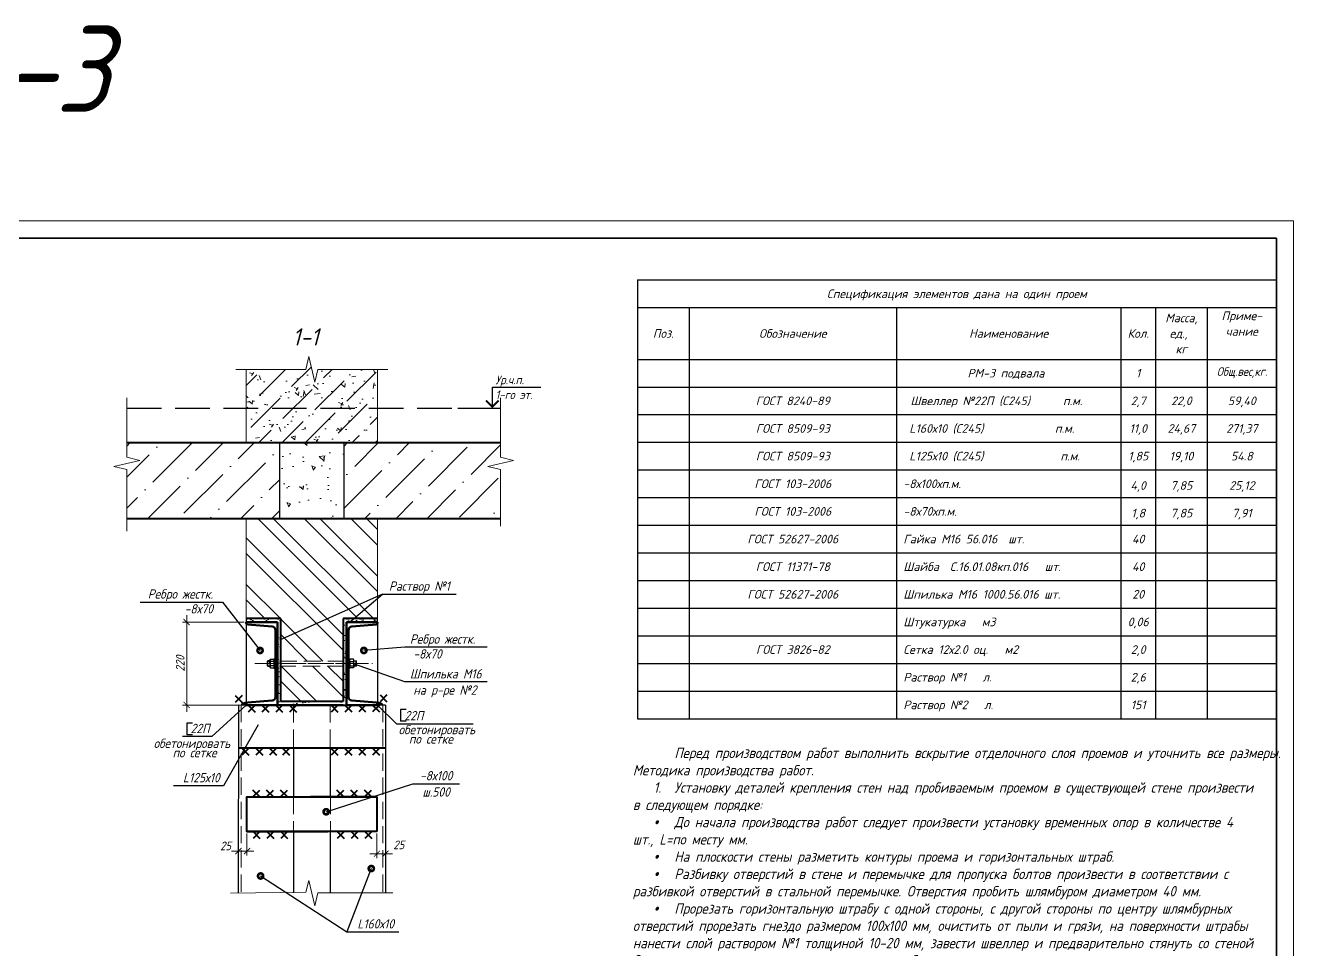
# Model space of a CAD drawing. Header units: millimetres. Extents: x 749182 to 2267578, y 70462 to 311449.
# Drawn here: x 2074485 to 2081824, y 204195 to 209543 of the extents above; entities that cross this region are included whole.
import ezdxf
from ezdxf.enums import TextEntityAlignment as Align

# ---------------------------------------------------------------- set-up
doc = ezdxf.new("R2010")
doc.units = ezdxf.units.MM
for name, pattern in [('GOST2.303 4', [7, 5, -2, 0]), ('ГОСТ 2.303 4', [7, 5, -2, 0]), ('осеваяX2', [4, 2.5, -0.5, 0.5, -0.5])]:
    doc.linetypes.add(name, pattern=pattern)
doc.layers.get('Defpoints').update_dxf_attribs({"color": 255})
for name, color, linetype, lineweight in [('1Стены', 252, 'Continuous', 25), ('Оси', 165, 'осеваяX2', 13), ('Размер', 7, 'Continuous', 13), ('размеры', 7, 'Continuous', 9), ('Стены', 184, 'Continuous', 40), ('штрих', 8, 'Continuous', 5), ('Штрих кирпич', 252, 'Continuous', 9), ('штриховка кирпич', 42, 'Continuous', 5)]:
    doc.layers.add(name, color=color, linetype=linetype, lineweight=lineweight)
for name, color, linetype in [('VPORTS', 7, 'Continuous'), ('металл', 124, 'Continuous'), ('Текст', 7, 'Continuous')]:
    doc.layers.add(name, color=color, linetype=linetype)
doc.styles.add('GOST', font='', dxfattribs={"width": 0.8, "oblique": 10})
doc.styles.add('GOST 2.304_new', font='isocpeur.ttf', dxfattribs={"width": 0.9, "oblique": 15})
doc.styles.add('М2', font='isocpeui.ttf')
doc.styles.get('GOST').set_extended_font_data('GOST type A')
doc.linetypes.add('зигзаг', pattern='A,0.00254,-5.08,[131,ltypeshp.shx,S=5.08,R=0,X=-5.08,Y=0],-10.16,[131,ltypeshp.shx,S=5.08,R=180,X=5.08,Y=0],-5.08', length=20.32254)
doc.dimstyles.new('SPDS', dxfattribs={"dimscale": 25, "dimtxt": 2.5, "dimasz": 1.77, "dimexe": 1.25, "dimexo": 0.625, "dimtad": 1, "dimdec": 0, "dimrnd": 0.001, "dimtxsty": 'GOST 2.304_new', "dimblk": 'ARCHTICK', "dimcen": 2.5, "dimdle": 2, "dimclrt": 256, "dimazin": 2, "dimtfac": 0.75, "dimtdec": 0, "dimtmove": 1, "dimatfit": 3, "dimfxl": 0, "dimtolj": 1, "dimlwd": 9, "dimlwe": 9, "dimarcsym": 0})
pattern_1 = [(37.5, (-41932276.962, -1431073.833), (-0.800015648, 24.470661866), [0, -19.304, 0, -21.59, 0, -20.6375]), (7.5, (-41932276.962, -1431073.833), (22.476164157, 35.841255028), [0, -10.414, 0, -17.399, 0, -6.6675]), (327.5, (-41932292.583, -1431073.833), (39.549618512, 0.071859234), [0, -6.35, 0, -22.86, 0, -29.845]), (317.5, (-41932292.583, -1431073.833), (38.177822624, 11.146466163), [0, -3.175, 0, -14.986, 0, -17.145])]

# ---------------------------------------------------------------- blocks, each defined once
blk = doc.blocks.new('*U713')
at = {"color": 44, "lineweight": 20, "ltscale": 10}
for p, q in [((594, 420), (0, 420)), ((594, 0), (594, 420))]:
    blk.add_line(p, q, dxfattribs=at)
at = {"color": 137, "lineweight": 35, "ltscale": 10}
for p, q in [((589, 415), (20, 415)), ((589, 5), (589, 415))]:
    blk.add_line(p, q, dxfattribs=at)
at = {"color": 44, "lineweight": 13, "style": 'GOST', "oblique": 10, "width": 0.8}
for tag in ['ФОРМАТВЕРТ', 'ФОРМАТГОРИЗ']:
    blk.add_attdef(tag, (542.98, 1.6), '', height=2, dxfattribs=at)
blk = doc.blocks.new('_ArchTick')
at = {"color": 0, "linetype": 'ByBlock', "const_width": 0.15}
blk.add_lwpolyline([(-0.5, -0.5), (0.5, 0.5)], dxfattribs=at)
blk = doc.blocks.new('*D730')
at = {"layer": 'Defpoints', "color": 0, "ltscale": 20, "transparency": 16777216}
for p in [(41832633.8, 1574664.4), (41832658.8, 1574664.4), (41832633.8, 1574607.8)]:
    blk.add_point(p, dxfattribs=at)
at = {"layer": 'Размер', "color": 0, "lineweight": 9, "ltscale": 20, "transparency": 16777216}
for p, q in [((41832633.8, 1574658.2), (41832633.8, 1574595.3)), ((41832658.8, 1574658.2), (41832658.8, 1574595.3)), ((41832678.8, 1574607.8), (41832613.8, 1574607.8))]:
    blk.add_line(p, q, dxfattribs=at)
at = {"layer": 'Размер', "color": 0, "lineweight": 9, "ltscale": 20, "transparency": 16777216, "xscale": 17.7, "yscale": 17.7, "zscale": 17.7, "rotation": 180}
blk.add_blockref('_ArchTick', (41832633.8, 1574607.8), dxfattribs=at)
at = {"layer": 'Размер', "color": 0, "lineweight": 9, "ltscale": 20, "transparency": 16777216, "xscale": 17.7, "yscale": 17.7, "zscale": 17.7}
blk.add_blockref('_ArchTick', (41832658.8, 1574607.8), dxfattribs=at)
at = {"layer": 'Размер', "ltscale": 20, "transparency": 16777216, "insert": (41832596.9, 1574622.7), "char_height": 25, "attachment_point": 5, "style": 'GOST 2.304_new'}
blk.add_mtext('\\A1;25', dxfattribs=at)
blk = doc.blocks.new('*D731')
at = {"layer": 'Defpoints', "color": 0, "ltscale": 20, "transparency": 16777216}
for p in [(41833034.8, 1574664.4), (41833059.8, 1574664.4), (41833059.8, 1574600)]:
    blk.add_point(p, dxfattribs=at)
at = {"layer": 'Размер', "color": 0, "lineweight": 9, "ltscale": 20, "transparency": 16777216}
for p, q in [((41833034.8, 1574658.2), (41833034.8, 1574587.5)), ((41833059.8, 1574658.2), (41833059.8, 1574587.5)), ((41833014.8, 1574600), (41833079.8, 1574600))]:
    blk.add_line(p, q, dxfattribs=at)
at = {"layer": 'Размер', "color": 0, "lineweight": 9, "ltscale": 20, "transparency": 16777216, "xscale": 17.7, "yscale": 17.7, "zscale": 17.7, "rotation": 180}
blk.add_blockref('_ArchTick', (41833034.8, 1574600), dxfattribs=at)
at = {"layer": 'Размер', "color": 0, "lineweight": 9, "ltscale": 20, "transparency": 16777216, "xscale": 17.7, "yscale": 17.7, "zscale": 17.7}
blk.add_blockref('_ArchTick', (41833059.8, 1574600), dxfattribs=at)
at = {"layer": 'Размер', "ltscale": 20, "transparency": 16777216, "insert": (41833098.1, 1574625.7), "char_height": 25, "attachment_point": 5, "style": 'GOST 2.304_new'}
blk.add_mtext('\\A1;25', dxfattribs=at)
blk = doc.blocks.new('*D1612')
at = {"layer": 'Defpoints', "color": 0, "lineweight": 20, "ltscale": 20, "transparency": 16777216}
for p in [(383, 896.5), (210.6, 656.5), (383, 656.5)]:
    blk.add_point(p, dxfattribs=at)
at = {"layer": 'Текст', "color": 0, "lineweight": 9, "ltscale": 20, "transparency": 16777216}
for p, q in [((376.8, 896.5), (198.1, 896.5)), ((210.6, 916.5), (210.6, 636.5)), ((376.8, 656.5), (198.1, 656.5))]:
    blk.add_line(p, q, dxfattribs=at)
at = {"layer": 'Текст', "color": 0, "lineweight": 9, "ltscale": 20, "transparency": 16777216, "xscale": 17.7, "yscale": 17.7, "zscale": 17.7}
for p, rotation in [((210.6, 896.5), 90), ((210.6, 656.5), 270)]:
    blk.add_blockref('_ArchTick', p, dxfattribs=dict(at, rotation=rotation))
at = {"layer": 'Текст', "ltscale": 20, "transparency": 16777216, "insert": (191.9, 776.5), "char_height": 25, "attachment_point": 5, "rotation": 90, "style": 'GOST 2.304_new'}
blk.add_mtext('\\A1;220', dxfattribs=at)
blk = doc.blocks.new('A$Cc88e31a5')
at = {"layer": 'Размер', "ltscale": 20}
h = blk.add_hatch(dxfattribs=at)
h.set_pattern_fill('AR-CONC', color=256, scale=0.7, angle=90)
h.set_pattern_definition([(140, (-41932276.96, -1430718.99), (11.15735988, 127.5292683), [13.335, -146.685]), (85, (-41932276.96, -1430718.99), (-133.73979167, -24.670395), [10.668, -117.3484089]), (190.4514447, (-41932276.03, -1430708.36), (-122.58242634, 102.85887296), [11.33300616, -124.66317122]), (136.1842, (-41932312.52, -1430718.99), (29.42962955, 189.7553286), [20.0025, -220.0275]), (186.6355576, (-41932310.07, -1430703.18), (-173.1982872, 166.1828938), [16.9995162, -186.9949257]), (81.18415117, (-41932312.52, -1430718.99), (-173.1982872, 166.1828938), [16.00197695, -176.0218123]), (111, (-41932303.63, -1430701.21), (71.58563873, 106.1300739), [13.335, -146.685]), (56, (-41932303.63, -1430701.21), (-128.9315763, 43.26141984), [10.668, -117.348]), (161.451445, (-41932297.67, -1430692.36), (-57.34593822, 149.3914935), [11.33300616, -124.66295632]), (127.5, (-41932276.962, -1430718.99), (-59.18852721, 2.162022275), [0, -115.9256, 0, -119.126, 0, -117.7925]), (97.5, (-41932276.96, -1430718.99), (-70.12640237, 46.77376376), [0, -67.9196, 0, -113.2586, 0, -44.8945]), (57.5, (-41932276.962, -1430758.64), (4.010120795, 94.913416617), [0, -44.45, 0, -138.684, 0, -184.023]), (47.5, (-41932276.96, -1430776.42), (-17.79854372, 103.69042697), [0, -57.785, 0, -92.1004, 0, -130.683])])
h.paths.add_polyline_path([(573, 1515.5), (573, 1627.5), (564.3, 1665), (555.5, 1627.5), (383, 1627.5), (383, 1515.5)])
h.paths.add_polyline_path([(383, 1515.5), (383, 1415.5), (573, 1415.5), (573, 1515.5)])
h.paths.add_polyline_path([(763, 1515.5), (763, 1627.5), (590.5, 1627.5), (581.8, 1590), (573, 1627.5), (573, 1515.5)])
h.paths.add_polyline_path([(573, 1515.5), (573, 1415.5), (763, 1415.5), (763, 1515.5)])
h = blk.add_hatch(dxfattribs=at)
h.set_pattern_fill('AR-CONC', color=256, scale=0.7, angle=90)
h.set_pattern_definition([(140, (-186239.68, 233676.78), (11.15736, 127.52927), [13.335, -146.685]), (85, (-186239.68, 233676.78), (-133.73979, -24.670395), [10.668, -117.34841]), (190.451445, (-186238.75, 233687.41), (-122.582426, 102.858873), [11.333006, -124.66317]), (136.1842, (-186275.24, 233676.78), (29.42963, 189.75533), [20.0025, -220.0275]), (186.63556, (-186272.79, 233692.6), (-173.19829, 166.18289), [16.99952, -186.99493]), (81.18415, (-186275.24, 233676.78), (-173.19829, 166.1829), [16.00198, -176.02181]), (111, (-186266.35, 233694.56), (71.58564, 106.130074), [13.335, -146.685]), (56, (-186266.35, 233694.56), (-128.931576, 43.26142), [10.668, -117.348]), (161.451445, (-186260.39, 233703.4), (-57.34594, 149.391493), [11.333006, -124.662956]), (127.5, (-186239.68, 233676.78), (-59.188527, 2.162022), [0, -115.9256, 0, -119.126, 0, -117.7925]), (97.5, (-186239.68, 233676.78), (-70.126402, 46.773764), [0, -67.9196, 0, -113.2586, 0, -44.8945]), (57.5, (-186239.68, 233637.133), (4.010121, 94.9134166), [0, -44.45, 0, -138.684, 0, -184.023]), (47.5, (-186239.68, 233619.35), (-17.798544, 103.690427), [0, -57.785, 0, -92.1004, 0, -130.683])])
h.paths.add_polyline_path([(480, 1195.5), (666, 1195.5), (666, 1415.5), (480, 1415.5)])
at = {"layer": 'размеры', "lineweight": 13, "ltscale": 20}
h = blk.add_hatch(dxfattribs=at)
h.set_pattern_fill('AR-SAND', color=256, scale=0.5)
h.set_pattern_definition(pattern_1)
h.paths.add_polyline_path([(763, 906.5), (663, 906.5), (663, 776.5), (673, 776.5), (673, 896.5), (763, 896.5)])
h.paths.add_polyline_path([(673, 776.5), (663, 776.5), (663, 666.5), (483, 666.5), (483, 776.5), (473, 776.5), (473, 655.8), (673, 656.4)])
h.paths.add_polyline_path([(483, 906.5), (383, 906.5), (383, 896.5), (473, 896.5), (473, 776.5), (483, 776.5)])
at = {"layer": 'размеры', "lineweight": 13, "ltscale": 10}
h = blk.add_hatch(dxfattribs=at)
h.set_pattern_fill('AR-SAND', color=256, scale=0.5)
h.set_pattern_definition(pattern_1)
h.paths.add_polyline_path([(763, 906.5), (663, 906.5), (663, 776.5), (673, 776.5), (673, 896.5), (763, 896.5)])
h.paths.add_polyline_path([(673, 776.5), (663, 776.5), (663, 666.5), (483, 666.5), (483, 776.5), (473, 776.5), (473, 655.8), (673, 656.4)])
h.paths.add_polyline_path([(483, 906.5), (383, 906.5), (383, 896.5), (473, 896.5), (473, 776.5), (483, 776.5)])
at = {"layer": 'размеры', "ltscale": 20}
h = blk.add_hatch(color=256, dxfattribs=at)
h.dxf.hatch_style = 1
h.paths.add_polyline_path([(383, 664.6, 0.347868), (368.1, 656.6), (383, 656.5)])
h.paths.add_polyline_path([(386.7, 663.4, 0.071278), (383, 664.6), (383, 659.4, -0.391021)])
h = blk.add_hatch(color=256, dxfattribs=at)
h.dxf.hatch_style = 1
h.paths.add_polyline_path([(763, 664.6, -0.347868), (778, 656.6), (763, 656.5)])
h.paths.add_polyline_path([(759.4, 663.4, -0.071278), (763, 664.6), (763, 659.4, 0.391021)])
at = {"layer": 'штрих', "ltscale": 100}
h = blk.add_hatch(dxfattribs=at)
h.set_pattern_fill('ANSI36', color=256, scale=20)
h.set_pattern_definition([(45, (-84999.134, 181768.946), (33.67596, 123.478522), [158.75, -31.75, 0, -31.75])])
h.paths.add_polyline_path([(480, 1195.5), (480, 1415.5), (37.5, 1415.5), (37.5, 1195.5)])
h.paths.add_polyline_path([(666, 1415.5), (666, 1195.5), (1119, 1195.5), (1119, 1338), (1081.5, 1346.7), (1156.5, 1364.2), (1119, 1373), (1119, 1415.5)])
at = {"layer": 'Штрих кирпич', "ltscale": 20}
h = blk.add_hatch(dxfattribs=at)
h.set_pattern_fill('ANSI32', color=256, scale=10, angle=90)
h.set_pattern_definition([(135, (-41832273.79, -1574373.81), (-67.3519209, -67.3519209), []), (135, (-41832273.79, -1574328.91), (-67.3519209, -67.3519209), [])])
h.paths.add_polyline_path([(383, 1195.5), (383, 906.5), (483, 906.5), (483, 845.8), (763, 970.7), (763, 1195.5)])
h.paths.add_polyline_path([(663, 906.5), (693.7, 906.5), (763, 965.1), (763, 970.7), (483, 845.8), (483, 783.8), (663, 783.8)])
h.paths.add_polyline_path([(763, 906.5), (763, 965.1), (693.7, 906.5)], flags=17)
h.paths.add_polyline_path([(483, 769.1), (483, 666.5), (663, 666.5), (663, 769.1)])
at = {"layer": 'штриховка кирпич', "ltscale": 20}
h = blk.add_hatch(dxfattribs=at)
h.set_pattern_fill('ANSI36', color=256, scale=15)
h.set_pattern_definition([(45, (-41932276.962, -1430718.99), (25.25697034, 92.60889125), [119.0625, -23.8125, 0, -23.8125])])
h.paths.add_polyline_path([(573, 1515.5), (573, 1627.5), (564.3, 1665), (555.5, 1627.5), (383, 1627.5), (383, 1515.5)])
h.paths.add_polyline_path([(383, 1515.5), (383, 1415.5), (573, 1415.5), (573, 1515.5)])
h.paths.add_polyline_path([(763, 1515.5), (763, 1627.5), (590.5, 1627.5), (581.8, 1590), (573, 1627.5), (573, 1515.5)])
h.paths.add_polyline_path([(763, 1415.5), (763, 1515.5), (573, 1515.5), (573, 1415.5)])
at = {"layer": '1Стены', "color": 6, "linetype": 'GOST2.303 4', "ltscale": 20}
blk.add_line((37.5, 1515.5), (1119, 1515.5), dxfattribs=at)
at = {"layer": '1Стены', "linetype": 'ГОСТ 2.303 4', "lineweight": 13, "ltscale": 10}
for p, q in [((479.4, 783.8), (666.6, 783.8)), ((666.6, 769.1), (479.4, 769.1)), ((368, 656.5), (368, 113.4)), ((520, 656), (520, 531.5)), ((626, 656), (626, 531.5)), ((778, 656.5), (778, 113.4))]:
    blk.add_line(p, q, dxfattribs=at)
at = {"layer": '1Стены', "linetype": 'GOST2.303 4', "lineweight": 13, "ltscale": 10}
for p, q in [((520, 390.6), (520, 290.6)), ((626.6, 390.6), (626.6, 290.6))]:
    blk.add_line(p, q, dxfattribs=at)
at = {"layer": 'VPORTS', "ltscale": 100}
for p, q in [((777.1, 977), (479, 844)), ((383, 906.5), (383, 656.5)), ((763, 896.5), (763, 656.5))]:
    blk.add_line(p, q, dxfattribs=at)
at = {"layer": 'металл', "linetype": 'Continuous', "lineweight": 60, "ltscale": 100, "extrusion": (0, 0, -1)}
for p, q in [((383, 896.5), (383, 893.6)), ((473, 896.5), (383, 896.5)), ((386.7, 889.6), (457.8, 883.9)), ((467.4, 896.5), (473, 896.5)), ((473, 896.5), (473, 656.5)), ((673, 896.5), (673, 656.5)), ((678.6, 896.5), (673, 896.5)), ((673, 896.5), (763, 896.5)), ((759.4, 889.6), (688.3, 883.9)), ((763, 896.5), (763, 893.6)), ((467.4, 679.6), (467.4, 873.4)), ((678.6, 679.6), (678.6, 873.4)), ((386.7, 663.4), (457.8, 669.1)), ((759.4, 663.4), (688.3, 669.1)), ((383, 656.5), (383, 659.4)), ((473, 656.5), (383, 656.5)), ((673, 656.5), (763, 656.5)), ((763, 656.5), (763, 659.4))]:
    blk.add_line(p, q, dxfattribs=at)
at = {"layer": 'металл', "linetype": 'Continuous', "lineweight": 30, "ltscale": 10}
for p, q in [((444.1, 783.4), (445.2, 784.5)), ((444.1, 769.6), (444.1, 783.4)), ((445.2, 768.5), (445.2, 784.5)), ((451.4, 784.5), (445.2, 784.5)), ((451.4, 786.9), (452.7, 789.2)), ((451.4, 776.5), (451.4, 786.9)), ((451.4, 776.5), (451.4, 766)), ((452.7, 789.2), (463.1, 789.2)), ((463.1, 782.8), (452.7, 782.8)), ((464.4, 786.9), (463.1, 789.2)), ((464.4, 791.5), (467.4, 791.5)), ((464.4, 761.5), (464.4, 791.5)), ((464.4, 776.5), (464.4, 786.9)), ((464.4, 768.5), (464.4, 784.5)), ((464.4, 776.5), (464.4, 766)), ((467.4, 791.5), (467.4, 761.5)), ((681.6, 791.5), (678.6, 791.5)), ((678.6, 791.5), (678.6, 761.5)), ((681.6, 761.5), (681.6, 791.5)), ((681.6, 786.9), (682.9, 789.2)), ((681.6, 776.5), (681.6, 786.9)), ((681.6, 768.5), (681.6, 784.5)), ((681.6, 776.5), (681.6, 766)), ((693.3, 789.2), (682.9, 789.2)), ((682.9, 782.8), (693.3, 782.8)), ((694.6, 786.9), (693.3, 789.2)), ((694.6, 776.5), (694.6, 786.9)), ((694.6, 784.5), (700.9, 784.5)), ((694.6, 776.5), (694.6, 766)), ((702, 783.4), (700.9, 784.5)), ((700.9, 768.5), (700.9, 784.5)), ((702, 769.6), (702, 783.4)), ((445.2, 768.5), (444.1, 769.6)), ((445.2, 768.5), (451.4, 768.5)), ((451.4, 766), (452.7, 763.8)), ((463.1, 770.1), (452.7, 770.1)), ((452.7, 763.8), (463.1, 763.8)), ((464.4, 766), (463.1, 763.8)), ((467.4, 761.5), (464.4, 761.5)), ((678.6, 761.5), (681.6, 761.5)), ((681.6, 766), (682.9, 763.8)), ((682.9, 770.1), (693.3, 770.1)), ((693.3, 763.8), (682.9, 763.8)), ((694.6, 766), (693.3, 763.8)), ((700.9, 768.5), (694.6, 768.5)), ((700.9, 768.5), (702, 769.6))]:
    blk.add_line(p, q, dxfattribs=at)
at = {"layer": 'металл', "lineweight": 30, "ltscale": 10}
for p, q in [((360.5, 656.7), (360, 113.4)), ((360.5, 656.7), (383, 656.5)), ((786, 656.5), (763, 656.5)), ((786, 656.5), (786, 113.4)), ((520, 531.5), (520, 390.6)), ((626, 531.5), (626, 390.6)), ((520, 290.6), (520, 113.4)), ((626, 290.6), (626, 113.4))]:
    blk.add_line(p, q, dxfattribs=at)
at = {"layer": 'металл', "ltscale": 10}
blk.add_line((681, 656.5), (465, 656.5), dxfattribs=at)
at = {"layer": 'металл', "linetype": 'Continuous', "lineweight": 60, "ltscale": 100, "extrusion": (0, 0, -1)}
for centre, radius, start, end in [((-387, 893.6), 4, 274.5739, 0), ((-456.9, 873.4), 10.5, 94.5739, 180), ((-689.1, 873.4), 10.5, 0, 85.4261), ((-759, 893.6), 4, 180, 265.4261), ((-387, 659.4), 4, 0, 85.4261), ((-456.9, 679.6), 10.5, 180, 265.4261), ((-689.1, 679.6), 10.5, 274.5739, 0), ((-759, 659.4), 4, 94.5739, 180)]:
    blk.add_arc(centre, radius, start, end, dxfattribs=at)
at = {"layer": 'металл', "linetype": 'Continuous', "lineweight": 30, "ltscale": 10}
for centre, radius, start, end in [((457.4, 786), 5.62, 154.3842, 214.3842), ((472.8, 776.5), 21, 162.412, 197.588), ((458.5, 786), 5.62, 325.6158, 25.6158), ((443.1, 776.5), 21, 342.412, 17.588), ((687.6, 786), 5.62, 154.3842, 214.3842), ((703, 776.5), 21, 162.412, 197.588), ((688.7, 786), 5.62, 325.6158, 25.6158), ((673.3, 776.5), 21, 342.412, 17.588), ((457.4, 767), 5.62, 145.6158, 205.6158), ((458.5, 767), 5.62, 334.3842, 34.3842), ((687.6, 767), 5.62, 145.6158, 205.6158), ((688.7, 767), 5.62, 334.3842, 34.3842)]:
    blk.add_arc(centre, radius, start, end, dxfattribs=at)
at = {"layer": 'Оси', "ltscale": 10}
for p, q in [((467.4, 776.5), (407.5, 776.5)), ((666.6, 776.5), (479.4, 776.5)), ((735.9, 776.5), (678.6, 776.5))]:
    blk.add_line(p, q, dxfattribs=at)
at = {"layer": 'Оси', "ltscale": 20}
blk.add_line((426.5, 776.5), (747.9, 776.5), dxfattribs=at)
at = {"layer": 'размеры', "ltscale": 20}
for p, q in [((383, 896.5), (383, 1195.5)), ((763, 896.5), (763, 1195.5)), ((383, 896.5), (383, 906.5)), ((763, 896.5), (763, 906.5))]:
    blk.add_line(p, q, dxfattribs=at)
for centre, start, end in [((380.6, 651.2), 63.5405, 157.1035), ((765.5, 651.2), 22.8965, 116.4595)]:
    blk.add_arc(centre, 13.7, start, end, dxfattribs=at)
at = {"layer": 'Стены', "ltscale": 10}
for p, q in [((37.5, 1415.5), (1119, 1415.5)), ((663, 666.5), (483, 666.5)), ((663, 656.5), (433.1, 655.7))]:
    blk.add_line(p, q, dxfattribs=at)
at = {"layer": 'Стены', "linetype": 'зигзаг'}
for p, q in [((483, 666.5), (483, 906.5)), ((663, 906.5), (663, 666.5))]:
    blk.add_line(p, q, dxfattribs=at)
at = {"layer": 'Стены', "color": 0, "linetype": 'Continuous', "ltscale": 10}
for p, q in [((351.2, 683.6), (371.2, 663.6)), ((371.2, 683.6), (351.2, 663.6)), ((770, 685.6), (790, 665.6)), ((790, 685.6), (770, 665.6)), ((388.3, 655.8), (408.3, 635.8)), ((408.3, 655.8), (388.3, 635.8)), ((448.3, 655.9), (428.3, 635.8)), ((428.3, 655.8), (448.3, 635.9)), ((440.1, 655.7), (428.4, 655.7)), ((440.1, 655.7), (716.5, 656.5)), ((468.3, 655.9), (488.3, 635.9)), ((488.3, 655.9), (468.3, 635.9)), ((508.3, 656), (528.3, 636)), ((528.3, 656), (508.3, 636)), ((628.3, 656.2), (648.3, 636.2)), ((648.3, 656.2), (628.3, 636.2)), ((688.3, 656.3), (668.3, 636.2)), ((668.3, 656.2), (688.3, 636.3)), ((708.3, 656.3), (728.3, 636.3)), ((728.3, 656.3), (708.3, 636.3)), ((748.3, 656.4), (768.3, 636.4)), ((768.3, 656.4), (748.3, 636.4)), ((786, 531.5), (360.4, 531.5)), ((370.6, 531.5), (390.6, 511.5)), ((390.6, 531.5), (370.6, 511.5)), ((410.6, 531.6), (430.6, 511.6)), ((430.6, 531.6), (410.6, 511.6)), ((470.6, 531.7), (450.6, 511.6)), ((450.6, 531.6), (470.6, 511.7)), ((487.9, 531.7), (507.9, 511.7)), ((507.9, 531.7), (487.9, 511.7)), ((628.3, 531), (648.3, 511)), ((648.3, 531), (628.3, 511)), ((688.3, 531.1), (668.3, 511)), ((668.3, 531), (688.3, 511.1)), ((708.3, 531.1), (728.3, 511.1)), ((728.3, 531.1), (708.3, 511.1)), ((748.3, 531.2), (768.3, 511.2)), ((768.3, 531.2), (748.3, 511.2)), ((402, 390.6), (422, 410.6)), ((422, 390.6), (402, 410.6)), ((442, 390.6), (462, 410.6)), ((462, 390.6), (442, 410.6)), ((482, 390.6), (502, 410.6)), ((502, 390.6), (482, 410.6)), ((665.3, 390.6), (645.3, 410.6)), ((645.3, 390.6), (665.3, 410.6)), ((705.3, 390.6), (685.3, 410.6)), ((685.3, 390.6), (705.3, 410.6)), ((745.3, 390.6), (725.3, 410.6)), ((725.3, 390.6), (745.3, 410.6)), ((385, 390.6), (617.7, 390.6)), ((761, 390.6), (569, 390.6)), ((385, 290.6), (618.9, 290.6)), ((402.6, 290.6), (422.6, 270.6)), ((422.6, 290.6), (402.6, 270.6)), ((442.6, 290.6), (462.6, 270.6)), ((462.6, 290.6), (442.6, 270.6)), ((482.6, 290.6), (502.6, 270.6)), ((502.6, 290.6), (482.6, 270.6)), ((761, 290.6), (570.7, 290.6)), ((666.2, 290.6), (646.2, 270.6)), ((646.2, 290.6), (666.2, 270.6)), ((706.2, 290.6), (686.2, 270.6)), ((686.2, 290.6), (706.2, 270.6)), ((746.2, 290.6), (726.2, 270.6)), ((726.2, 290.6), (746.2, 270.6))]:
    blk.add_line(p, q, dxfattribs=at)
at = {"layer": 'Стены', "ltscale": 10}
blk.add_lwpolyline([(1119, 1195.5), (37.5, 1195.5)], dxfattribs=at)
at = {"layer": 'Стены', "linetype": 'зигзаг'}
for points in [[(483, 906.5), (383, 906.5)], [(763, 906.5), (663, 906.5)]]:
    blk.add_lwpolyline(points, dxfattribs=at)
at = {"layer": 'Стены', "color": 0, "linetype": 'Continuous', "ltscale": 10}
blk.add_lwpolyline([(761, 290.6), (385, 290.6), (385, 390.6), (761, 390.6)], close=True, dxfattribs=at)
at = {"layer": 'Текст', "linetype": 'Continuous', "ltscale": 10}
for p, q in [((1095, 1515.5), (1095, 1575.5)), ((1095, 1575.5), (1235.5, 1575.5)), ((995, 1515.5), (1110, 1515.5))]:
    blk.add_line(p, q, dxfattribs=at)
at = {"layer": 'Текст', "ltscale": 10}
for p, q in [((480, 1195.5), (480, 1415.5)), ((666, 1195.5), (666, 1415.5)), ((473.9, 1195.5), (73, 1195.5)), ((76.4, 954.2), (314.6, 954.2)), ((314.6, 954.2), (422.8, 814.3)), ((686.6, 900.5), (777.1, 977)), ((777.1, 977), (990.6, 977)), ((841.5, 823.8), (723.2, 814.3)), ((1079.7, 823.8), (841.5, 823.8)), ((841.5, 723.3), (690, 776.5)), ((1079.7, 723.3), (841.5, 723.3)), ((383, 656.5), (283.6, 565.3)), ((763, 656.5), (817.5, 602.2)), ((417.6, 599.3), (317.1, 422.8)), ((817.5, 602.2), (1039.7, 602.2)), ((283.6, 565.3), (198.9, 565.3)), ((317.1, 422.8), (172.3, 422.8)), ((614.2, 347.7), (865, 428.5)), ((865, 428.5), (1000.1, 428.5)), ((424.5, 161.9), (674.1, 0)), ((744.7, 183.4), (674.1, 0)), ((674.1, 0), (824.4, 0))]:
    blk.add_line(p, q, dxfattribs=at)
at = {"layer": 'Текст', "linetype": 'Continuous', "lineweight": 25, "ltscale": 10}
for p, q in [((444.1, 783.4), (451.4, 783.4)), ((702, 783.4), (694.6, 783.4)), ((444.1, 769.6), (451.4, 769.6)), ((702, 769.6), (694.6, 769.6))]:
    blk.add_line(p, q, dxfattribs=at)
at = {"layer": 'Текст', "lineweight": 30, "ltscale": 10}
for p, q in [((846, 643.6), (829.4, 643.6)), ((829.4, 643.6), (829.4, 609.7)), ((227.7, 604), (211.1, 604)), ((211.1, 604), (211.1, 570.1)), ((846, 609.7), (829.4, 609.7)), ((227.7, 570.1), (211.1, 570.1))]:
    blk.add_line(p, q, dxfattribs=at)
at = {"layer": 'Текст', "linetype": 'Continuous', "ltscale": 10, "const_width": 5}
blk.add_lwpolyline([(1076.8, 1537.3), (1095, 1519), (1113.3, 1537.3)], dxfattribs=at)
at = {"layer": 'Текст', "ltscale": 10, "const_width": 15}
for points in [[(419.1, 814.3, -1), (426.6, 814.3, -1)], [(727, 814.3, 1), (719.5, 814.3, 1)], [(617.9, 347.7, 1), (610.4, 347.7, 1)], [(748.5, 183.4, 1), (741, 183.4, 1)], [(428.2, 161.9, 1), (420.7, 161.9, 1)]]:
    blk.add_lwpolyline(points, format="xyb", close=True, dxfattribs=at)
at = {"layer": 'штрих', "linetype": 'Continuous', "ltscale": 10}
for p, q in [((383, 1627.5), (353, 1627.5)), ((763, 1627.5), (793, 1627.5))]:
    blk.add_line(p, q, dxfattribs=at)
at = {"layer": 'штрих', "ltscale": 10}
for p, q in [((383, 1415.5), (383, 1627.5)), ((763, 1415.5), (763, 1627.5))]:
    blk.add_line(p, q, dxfattribs=at)
at = {"layer": 'штрих', "linetype": 'Continuous', "ltscale": 10}
for points in [[(383, 1627.5), (555.5, 1627.5), (564.3, 1665), (581.8, 1590), (590.5, 1627.5), (763, 1627.5)], [(337.2, 111.9), (555.5, 115), (564.2, 148.8), (581.8, 75.9), (590.5, 113.4), (807.5, 113.4)]]:
    blk.add_lwpolyline(points, dxfattribs=at)
at = {"layer": 'штриховка кирпич', "linetype": 'Continuous', "ltscale": 10}
for p, q in [((37.5, 1515.5), (37.5, 1545.5)), ((1119, 1515.5), (1119, 1545.5))]:
    blk.add_line(p, q, dxfattribs=at)
for points in [[(37.5, 1159.8), (37.5, 1338), (0, 1346.7), (75, 1364.2), (37.5, 1373), (37.5, 1515.5)], [(1119, 1173.4), (1119, 1338), (1081.5, 1346.7), (1156.5, 1364.2), (1119, 1373), (1119, 1515.5)]]:
    blk.add_lwpolyline(points, dxfattribs=at)
at = {"layer": 'Текст', "lineweight": 30, "style": 'GOST 2.304_new', "oblique": 15, "width": 0.9}
blk.add_text('1-1', height=50, dxfattribs=at).set_placement((516.6, 1696.3))
at = {"layer": 'Текст', "linetype": 'Continuous', "ltscale": 10, "style": 'GOST 2.304_new', "oblique": 15, "width": 0.9}
blk.add_text('Ур.ч.п.', height=25, dxfattribs=at).set_placement((1104, 1584.5))
blk.add_text('1-го эт.', height=25, dxfattribs=at).set_placement((1104, 1566.5), align=Align.TOP_LEFT)
at = {"layer": 'Текст', "ltscale": 10, "style": 'GOST 2.304_new', "oblique": 15, "width": 0.9}
for s, p in [('Ребро жестк.', (97.9, 964.2)), ('-8х70', (204.6, 921.2)), ('Ребро жестк.', (856.5, 833.8)), ('-8х70', (866.4, 790.8)), ('Шпилька М16', (856.5, 733.3)), ('на р-ре №2', (866.4, 686.3))]:
    blk.add_text(s, height=27, dxfattribs=at).set_placement(p)
for s, p in [('Раствор №1', (883.8, 987)), ('22П', (868.1, 612.2)), ('22П', (249.5, 575.3)), ('обетонировать ', (942.3, 571.9)), ('обетонировать ', (233.5, 532.2)), ('по сетке', (917.2, 544.8)), ('по сетке', (233.5, 505.1)), ('L125х10', (252.9, 432.8)), ('-8х100', (932.5, 438.5)), ('L160х10', (757.5, 10))]:
    blk.add_text(s, height=27, dxfattribs=at).set_placement(p, align=Align.CENTER)
blk.add_text('ш.500', height=27, dxfattribs=at).set_placement((932.5, 418.5), align=Align.TOP_CENTER)
at = {"layer": 'Размер', "ltscale": 20}
for base, p1, p2, picture, middle in [((360, 234), (385, 290.6), (360, 290.6), '*D730', (323.1, 230.1)), ((786, 226.2), (761, 290.6), (786, 290.6), '*D731', (824.3, 233.2))]:
    dim = blk.add_linear_dim(base=base, p1=p1, p2=p2, dimstyle='SPDS', override={"dimscale": 10, "dimtxsty": 'GOST 2.304_new', "dimfxl": 1.25, "dimtfill": 0, "dimarcsym": 1}, dxfattribs=at)
    dim.commit()
    dim.dimension.update_dxf_attribs({"geometry": picture, "text_midpoint": middle, "dimtype": 128, "insert": (-41832273.8, -1574373.8)})
at = {"layer": 'Текст', "ltscale": 20}
dim = blk.add_linear_dim(base=(210.6, 656.5), p1=(383, 896.5), p2=(383, 656.5), angle=90, text='220', dimstyle='SPDS', override={"dimscale": 10, "dimfxl": 1.25, "dimtfill": 0, "dimarcsym": 1}, dxfattribs=at)
dim.commit()
dim.dimension.update_dxf_attribs({"geometry": '*D1612', "text_midpoint": (210.6, 776.5), "dimtype": 160})

msp = doc.modelspace()

# ---------------------------------------------------------------- linework, layer by layer
at = {"layer": 'Текст', "linetype": 'Continuous', "ltscale": 20}
for p, q in [((2078026.6249, 208069.7333), (2081724.3124, 208069.7333)), ((2078026.6249, 208069.7333), (2078026.6249, 205531.3208)), ((2081724.3124, 208069.7333), (2081724.3124, 205691.2208)), ((2078026.6249, 207909.8333), (2081724.3124, 207909.8333)), ((2078326.4374, 207909.8333), (2078326.4374, 205531.3208)), ((2079525.6874, 207909.8333), (2079525.6874, 205531.3208)), ((2080824.8749, 207909.8333), (2080824.8749, 205531.3208)), ((2081024.7499, 207909.8333), (2081024.7499, 205531.3208)), ((2081324.5624, 207909.8333), (2081324.5624, 205531.3208)), ((2078026.6249, 205691.2208), (2081724.3124, 205691.2208)), ((2078026.6249, 205691.2208), (2081724.3124, 205691.2208)), ((2078026.6249, 205531.3208), (2081724.3124, 205531.3208)), ((2078026.6249, 205531.3208), (2081724.3124, 205531.3208))]:
    msp.add_line(p, q, dxfattribs=at)
at = {"layer": 'Текст', "linetype": 'Continuous', "ltscale": 100}
for p, q in [((2078026.6249, 207610.0208), (2081724.3124, 207610.0208)), ((2078026.6249, 207450.1208), (2081724.3124, 207450.1208)), ((2078026.6249, 207290.2208), (2081724.3124, 207290.2208)), ((2078026.6249, 207130.3208), (2081724.3124, 207130.3208)), ((2078026.6249, 206970.4208), (2081724.3124, 206970.4208)), ((2078026.6249, 206810.5208), (2081724.3124, 206810.5208)), ((2078026.6249, 206810.5208), (2081724.3124, 206810.5208)), ((2078026.6249, 206650.6208), (2081724.3124, 206650.6208)), ((2078026.6249, 206490.7208), (2081724.3124, 206490.7208)), ((2078026.6249, 206330.8208), (2081724.3124, 206330.8208)), ((2078026.6249, 206170.9208), (2081724.3124, 206170.9208)), ((2078026.6249, 206011.0208), (2081724.3124, 206011.0208)), ((2078026.6249, 205851.1208), (2081724.3124, 205851.1208))]:
    msp.add_line(p, q, dxfattribs=at)

# ---------------------------------------------------------------- block references
at = {"xscale": 20, "yscale": 20, "zscale": 20}
msp.add_blockref('*U713', (2069944.3124, 200010.7338), dxfattribs=at)
at = {"layer": 'VPORTS', "ltscale": 100, "xscale": 2, "yscale": 2, "zscale": 2}
msp.add_blockref('A$Cc88e31a5', (2074997.2311, 204297.3548), dxfattribs=at)

# ---------------------------------------------------------------- texts
at = {"layer": 'Текст', "linetype": 'Continuous', "ltscale": 100, "style": 'М2'}
for s, height, p in [('Спецификация элементов дана на один проем', 49.96875, (2079875.4686, 207989.7833)), ('Масса,', 49.96875, (2081174.6561, 207849.8708)), ('Приме-', 49.96875, (2081524.4374, 207861.8851)), ('Поз.', 49.96875, (2078176.5311, 207759.927)), ('Обозначение', 49.96875, (2078926.0624, 207759.927)), ('Наименование', 49.96875, (2080175.2811, 207759.927)), ('Кол.', 49.96875, (2080924.8124, 207759.927)), ('чание', 49.96875, (2081524.4374, 207771.9414)), ('ед., ', 49.96875, (2081174.6561, 207759.927)), ('кг', 49.96875, (2081174.6561, 207669.9833)), ('РМ-3 подвала ', 49.96875, (2080175.2811, 207530.0708)), ('1', 49.9688, (2080924.8124, 207530.3374)), ('ГОСТ 8240-89', 49.96875, (2078926.0624, 207370.1708)), ('2,7', 49.96875, (2080924.8124, 207370.1708)), ('22,0', 49.96875, (2081174.6561, 207370.1708)), ('59,40', 49.96875, (2081524.4374, 207370.1708)), ('ГОСТ 8509-93', 49.96875, (2078926.0624, 207210.2708)), ('11,0', 49.96875, (2080924.8124, 207210.2708)), ('24,67', 49.96875, (2081174.6561, 207210.2708)), ('271,37', 49.96875, (2081524.4374, 207210.2708)), ('ГОСТ 8509-93', 49.96875, (2078926.0624, 207050.3708)), ('1,85', 49.96875, (2080924.8124, 207050.3708)), ('19,10', 49.96875, (2081174.6561, 207050.3708)), ('54.8', 49.96875, (2081524.4374, 207050.3708)), ('ГОСТ 103-2006', 49.96875, (2078926.0624, 206890.4708)), ('4,0', 49.96875, (2080924.8124, 206880.477)), ('7,85', 49.96875, (2081174.6561, 206880.477)), ('25,12', 49.96875, (2081524.4374, 206880.477)), ('ГОСТ 103-2006', 49.96875, (2078926.0624, 206730.5708)), ('1,8', 49.96875, (2080924.8124, 206720.577)), ('7,85', 49.96875, (2081174.6561, 206720.577)), ('7,91', 49.96875, (2081524.4374, 206720.577)), ('ГОСТ 52627-2006', 49.96875, (2078926.0624, 206570.6708)), ('40', 49.96875, (2080924.8124, 206570.6708)), ('ГОСТ 11371-78', 49.96875, (2078926.0624, 206410.7708)), ('40', 49.96875, (2080924.8124, 206410.7708)), ('ГОСТ 52627-2006', 49.96875, (2078926.0624, 206250.8708)), ('20', 49.96875, (2080924.8124, 206250.8708)), ('0,06', 49.96875, (2080924.8124, 206090.9708)), ('ГОСТ 3826-82', 49.96875, (2078926.0624, 205931.0708)), ('2,0', 49.96875, (2080924.8124, 205931.0708)), ('2,6', 49.96875, (2080924.8124, 205771.1708)), ('151', 49.96875, (2080924.8124, 205611.2708))]:
    msp.add_text(s, height=height, dxfattribs=at).set_placement(p, align=Align.MIDDLE_CENTER)
for s, p in [('Швеллер №22П (С245)      п.м.', (2079606.8362, 207370.1708)), ('L160х10 (С245)             п.м.', (2079600.0659, 207210.2708)), ('L125х10 (С245)              п.м.', (2079600.0659, 207050.3708)), ('-8х100хп.м. ', (2079565.6624, 206890.4708)), ('-8х70хп.м. ', (2079565.6624, 206730.5708)), ('Гайка М16 56.016  шт.', (2079565.6624, 206570.6708)), ('Шайба  С.16.01.08кп.016   шт.', (2079565.6624, 206410.7708)), ('Шпилька М16 1000.56.016 шт.', (2079565.6624, 206250.8708)), ('Штукатурка   м3', (2079565.6624, 206090.9708)), ('Сетка 12х2.0 оц.   м2', (2079565.6624, 205931.0708)), ('Раствор №1   л.', (2079565.6624, 205771.1708)), ('Раствор №2   л.', (2079565.6624, 205611.2708))]:
    msp.add_text(s, height=49.96875, dxfattribs=at).set_placement(p, align=Align.MIDDLE_LEFT)
at = {"layer": 'Текст', "lineweight": 30, "ltscale": 20, "insert": (2071360.7323, 209540.8559), "char_height": 100, "attachment_point": 1, "style": 'GOST 2.304_new'}
msp.add_mtext_dynamic_manual_height_columns('\\pi488.453;{\\H5x;Рама РМ-3 \\P\\pi1073.019;\\H0.15x;(для проемов подвала шириной 970)}', width=4169.856161, gutter_width=125, heights=[0], dxfattribs=at)
at = {"layer": 'Текст', "linetype": 'Continuous', "ltscale": 100, "insert": (2081525.5195, 207532.8763), "char_height": 49.96875, "width": 345.651972, "attachment_point": 5, "style": 'GOST 2.304_new'}
msp.add_mtext('{\\W0.9;Общ.вес,кг.}', dxfattribs=at)
at = {"layer": 'Текст', "ltscale": 20, "insert": (2078000.536, 205363.2932), "char_height": 60, "attachment_point": 1, "style": 'GOST 2.304_new'}
msp.add_mtext_dynamic_manual_height_columns('       Перед производством работ выполнить вскрытие отделочного слоя проемов и уточнить все размеры. \\PМетодика производства работ.\\P\\pi120;1.^IУстановку деталей крепления стен над пробиваемым проемом в существующей стене произвести в следующем порядке: \\P{\\fSymbol|b0|i1|c2|p18;·^I}До начала производства работ следует произвести установку временных опор в количестве 4 шт., L=по месту мм. \\P{\\fSymbol|b0|i1|c2|p18;·^I}На плоскости стены разметить контуры проема и горизонтальных штраб. \\P{\\fSymbol|b0|i1|c2|p18;·^I}Разбивку отверстий в стене и перемычке для пропуска болтов произвести в соответствии с разбивкой отверстий в стальной перемычке. Отверстия пробить шлямбуром диаметром 40 мм. \\P{\\fSymbol|b0|i1|c2|p18;·^I}Прорезать горизонтальную штрабу с одной стороны, с другой стороны по центру шлямбурных отверстий прорезать гнездо размером 100х100 мм, очистить от пыли и грязи, на поверхности штрабы нанести слой раствором №1 толщиной 10-20 мм, завести швеллер и предварительно стянуть со стеной болтами для плотного впрессовывания в штрабу. \\P{\\fSymbol|b0|i1|c2|p18;·^I}Установку швеллера с другой стороны стены повторить. \\P{\\fSymbol|b0|i1|c2|p18;·^I}Швеллеры окончательно стянуть между собой шпилькой. \\P{\\fSymbol|b0|i1|c2|p18;·^I}Произвести вырезание проема методом алмазной резки под перемычкой согласно схеме. \\P{\\fSymbol|b0|i1|c2|p18;·^I}После разборки проема снизу к стальной перемычке приварить накладки и оштукатурить по сетке. \\P2.^IМеталлические элементы выполнить из стали С245 ГОСТ 27772-2015. \\P3.^IОбварить все элементы по контуру сопрягаемых элементов. Катет сварных швов принимать по наименьшей толщине свариваемых элементов. Сварку производить по ГОСТ 5264-80 (ручная дуговая). Сварку производить электродами Э-46 по ГОСТ 9467-75.\\P4.^IЭлементы усиления устанавливать на раствор №2, толщиной не менее 10 мм. \\P5.^IВсе металлические изделия окрасить грунтовкой ГФ-021 ГОСТ 25129-2020. \\P6.^IПосле монтажа и закрепления элементов металлических конструкций оштукатурить их по сетке.\\P7.^IПод все гайки установить пружинные шайбы для предотвращения раскручивания. ', width=3584.340827, gutter_width=1500, heights=[4759.4016], dxfattribs=at)

doc.saveas('drawing.dxf')
